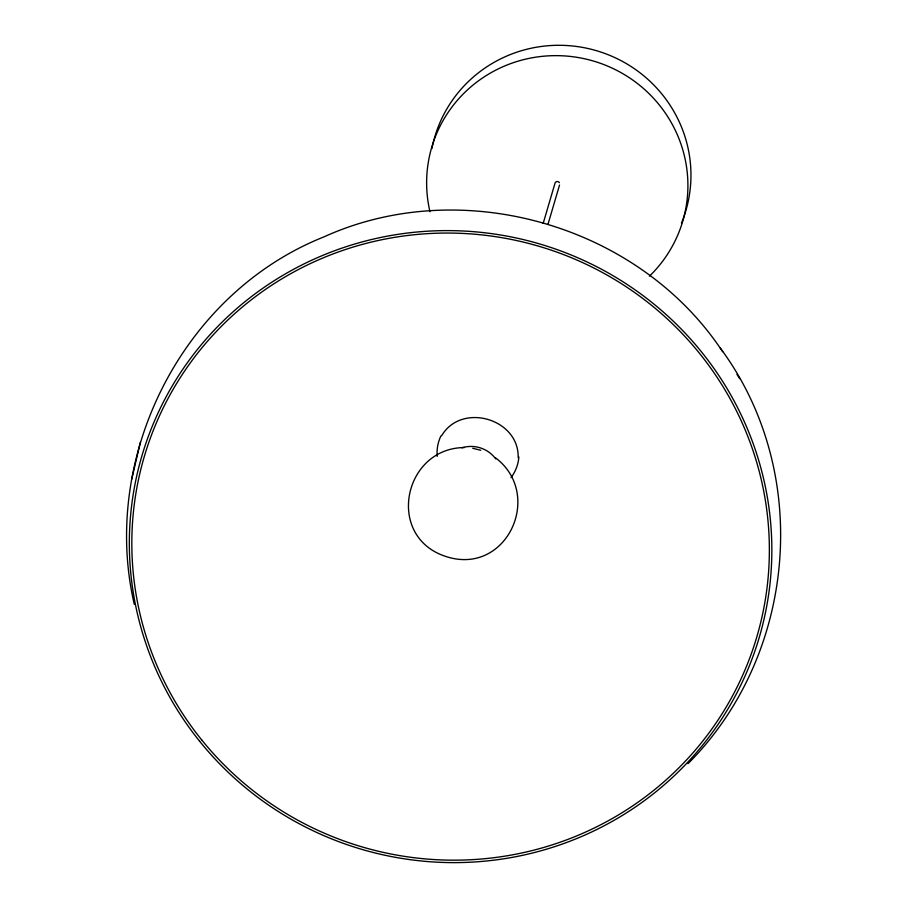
<?xml version="1.0" encoding="UTF-8"?>
<svg xmlns="http://www.w3.org/2000/svg" width="908" height="908" viewBox="0 0 908 908"><rect width="100%" height="100%" fill="white"/><g stroke="black" fill="none" stroke-linecap="round" stroke-linejoin="round"><path stroke-width="1.36" d="M722.655 351.725C639.107 225.002 461.945 174.098 323.816 236.931C182.213 293.375 100.152 456.735 134.259 604.285M140.365 442.151L131.762 479.095M543.177 223.402L555.129 182.814A2.474 2.429 16.4 0 1 559.407 182.644M547.989 224.31L559.532 185.073M441.674 435.681C461.502 402.006 519.274 418.645 518.173 457.7M688.026 763.673C796.838 654.634 812.569 472.41 720.237 347.968M464.465 447.553C403.527 447.894 385.049 536.639 445.783 556.468C506.8 576.591 544.232 494.61 495.496 457.791M472.716 448.28L480.775 450.266M736.967 374.414L739.668 378.625M518.877 456.996A41.042 40.247 16.4 0 1 511.022 477.653M437.191 456.406A41.042 40.247 16.4 0 1 440.925 435.908M461.968 447.792A30.305 29.714 16.4 0 1 495.791 458.949M429.972 211.734A130.843 128.312 16.4 0 1 593.412 61.04A130.843 128.312 16.4 0 1 649.447 276.18M431.97 148.492A130.843 128.312 16.4 0 1 597.146 50.893A130.843 128.312 16.4 0 1 681.454 223.198M199.624 741.246A321.738 315.496 16.4 0 0 749.747 664.894A321.738 315.496 16.4 0 0 402.414 233.697A321.738 315.496 16.4 0 0 199.624 741.246M201.565 739.748A319.264 313.067 16.4 0 0 747.443 663.975A319.264 313.067 16.4 0 0 402.777 236.114A319.264 313.067 16.4 0 0 201.565 739.748"/></g></svg>
